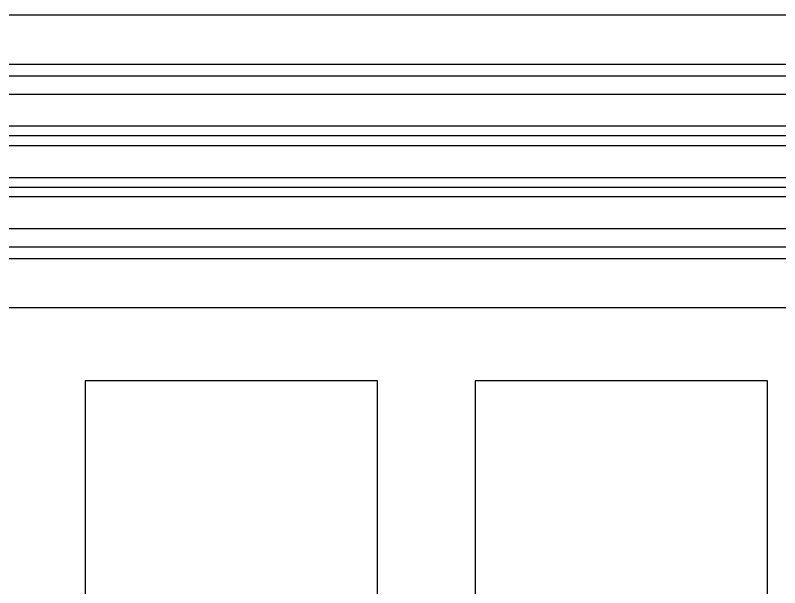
# Model space of a CAD drawing. Header units: millimetres. Extents: x -920231 to -841213, y -17301 to 22361.
# Drawn here: x -886086 to -885302, y -13828 to -13241 of the extents above; entities that cross this region are included whole.
import ezdxf
from ezdxf.xclip import XClip

# ---------------------------------------------------------------- set-up
doc = ezdxf.new("R2010")
doc.units = ezdxf.units.MM
doc.header["$XCLIPFRAME"] = 0
for name, color, linetype in [('000 - WIPEOUT', 250, 'Continuous'), ('001 - ASCESSORIES', 251, 'Continuous'), ('A04_TUBE SERIES', 2, 'Continuous'), ('A11_ALU.SOLID SHEET', 2, 'Continuous')]:
    doc.layers.add(name, color=color, linetype=linetype)
doc.layers.add('008 - LIGHTING', color=1, linetype='Continuous', lineweight=9)

# ---------------------------------------------------------------- blocks, each defined once
blk = doc.blocks.new('*U1811')
at = {"layer": 'Defpoints', "color": 250, "flags": 1}
blk.add_attdef('EXTR.OVL-LENGTH_', (-33.1, -9.01), '', height=5, dxfattribs=at)
blk.add_wipeout([(-25, 0), (25, 0), (25, 10415), (-25, 10415)]).dxf.layer = '000 - WIPEOUT'
at = {"layer": 'A04_TUBE SERIES', "color": 0}
blk.add_lwpolyline([(-25, 0), (25, 0), (25, 10415), (-25, 10415)], close=True, dxfattribs=at)
blk = doc.blocks.new('*U1755')
at = {"layer": '001 - ASCESSORIES', "color": 0, "linetype": 'ByBlock'}
blk.add_lwpolyline([(800, 87.5), (-800, 87.5), (-800, -87.5), (800, -87.5)], close=True, dxfattribs=at)
at = {"layer": '001 - ASCESSORIES', "linetype": 'ByBlock'}
for points in [[(-781.5, 69), (781.5, 69), (781.5, -69), (-781.5, -69)], [(781.5, 36.33), (-781.5, 36.33), (-781.5, 16.33), (781.5, 16.33)], [(-781.5, -16.33), (781.5, -16.33), (781.5, -36.33), (-781.5, -36.33)]]:
    blk.add_lwpolyline(points, close=True, dxfattribs=at)
for points in [[(781.5, 26.33), (-781.5, 26.33)], [(-781.5, -26.33), (781.5, -26.33)]]:
    blk.add_lwpolyline(points, dxfattribs=at)
blk = doc.blocks.new('*U1945')
at = {"color": 3}
for points in [[(-212.5, 750), (212.5, 750), (212.5, 450), (-212.5, 450)], [(-212.5, 350), (212.5, 350), (212.5, 50), (-212.5, 50)]]:
    blk.add_wipeout(points, dxfattribs=at).dxf.layer = '000 - WIPEOUT'
at = {"layer": 'A11_ALU.SOLID SHEET', "color": 0, "linetype": 'ByBlock'}
for points in [[(-212.5, 450), (212.5, 450), (212.5, 750), (-212.5, 750)], [(-212.5, 50), (212.5, 50), (212.5, 350), (-212.5, 350)]]:
    blk.add_lwpolyline(points, close=True, dxfattribs=at)
blk = doc.blocks.new('*U1969')
at = {"layer": '008 - LIGHTING'}
blk.add_blockref('*U1755', (-141299, -16970), dxfattribs=at)
at = {"layer": 'A04_TUBE SERIES', "linetype": 'ByBlock', "rotation": 270}
for p in [(-145688, -16845), (-145688, -17095)]:
    blk.add_blockref('*U1811', p, dxfattribs=at)
at = {"layer": 'A11_ALU.SOLID SHEET', "linetype": 'ByBlock', "rotation": 90}
blk.add_blockref('*U1945', (-140582, -17407.5), dxfattribs=at)

msp = doc.modelspace()

# ---------------------------------------------------------------- block references
ref = msp.add_blockref('*U1969', (-744682.37, 3579.02))
XClip(ref).set_block_clipping_path([(-170955.001718735, -20880.0077451951), (-101425.4223389953, 14393.0014498747)])

doc.saveas('drawing.dxf')
